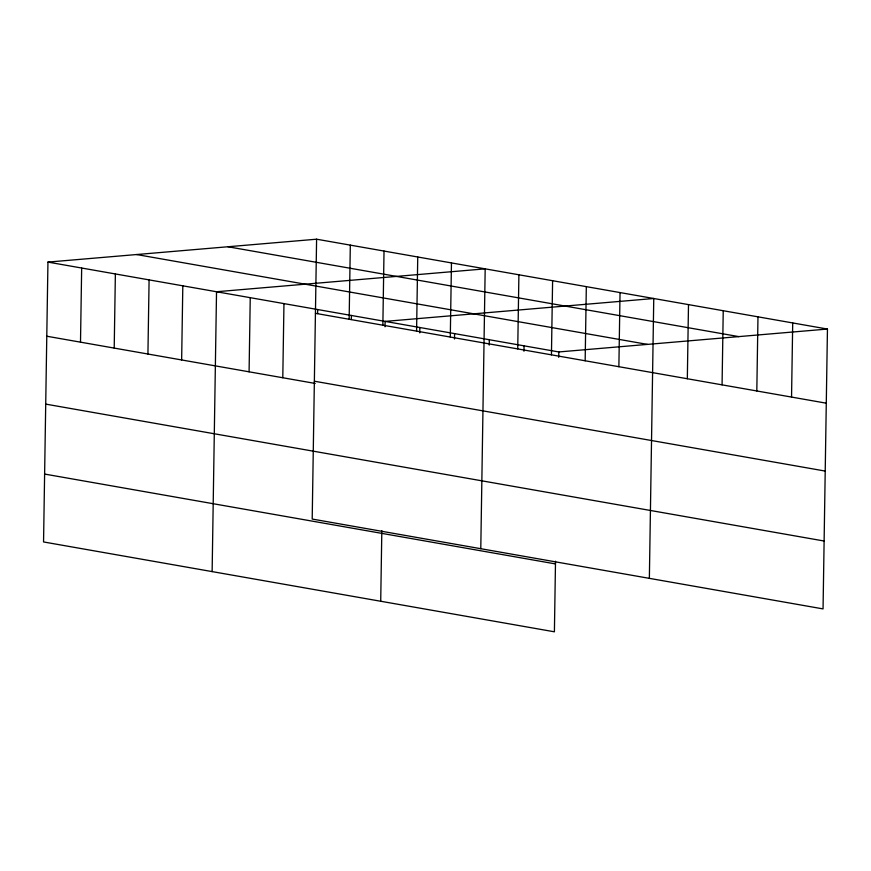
<?xml version="1.0" encoding="UTF-8"?>
<svg xmlns="http://www.w3.org/2000/svg" width="871" height="871" viewBox="0 0 871 871"><rect width="100%" height="100%" fill="white"/><g stroke="black" fill="none" stroke-linecap="round" stroke-linejoin="round"><path stroke-width="1.31" d="M316.598 239.198L312.199 519.051L823.051 608.905L827.45 329.053L316.598 239.198L47.949 262.095L43.55 541.947L554.402 631.802L555.513 561.229M80.502 342.161L81.667 268.028M114.21 348.084L115.375 273.951M147.928 354.018L149.093 279.885M181.647 359.952L182.812 285.819M212.132 571.605L216.531 291.741L485.18 268.845L480.781 548.708M249.084 371.808L250.249 297.675M282.792 377.742L283.957 303.609M317.61 313.582L317.675 309.532M349.151 319.265L350.316 245.132M351.329 319.515L351.394 315.465M382.859 325.188L384.024 251.055M380.714 601.251L381.825 530.679M385.026 326.788L385.113 321.399L653.762 298.503L649.363 578.355M416.578 331.122L417.742 256.989M419.768 332.896L419.844 327.507M450.296 337.055L451.461 262.922M454.499 339.015L454.586 333.615M489.241 345.123L489.328 339.734M517.733 348.912L518.898 274.779M523.983 351.231L524.059 345.841M551.441 354.845L552.606 280.712M558.714 357.339L558.801 351.949L47.949 262.095M585.16 360.779L586.325 286.635M618.878 366.702L620.043 292.569M687.328 378.743L688.493 304.61M722.07 384.851L723.235 310.718M756.812 390.97L757.977 316.837M791.543 397.078L792.708 322.945M558.801 351.949L827.45 329.053M227.941 246.754L738.793 336.609M136.605 254.539L647.458 344.393M315.433 313.331L826.285 403.186M314.366 381.215L825.218 471.069M46.784 336.228L315.215 383.447M45.717 404.111L824.118 541.022M44.617 474.064L555.469 563.918"/></g></svg>
